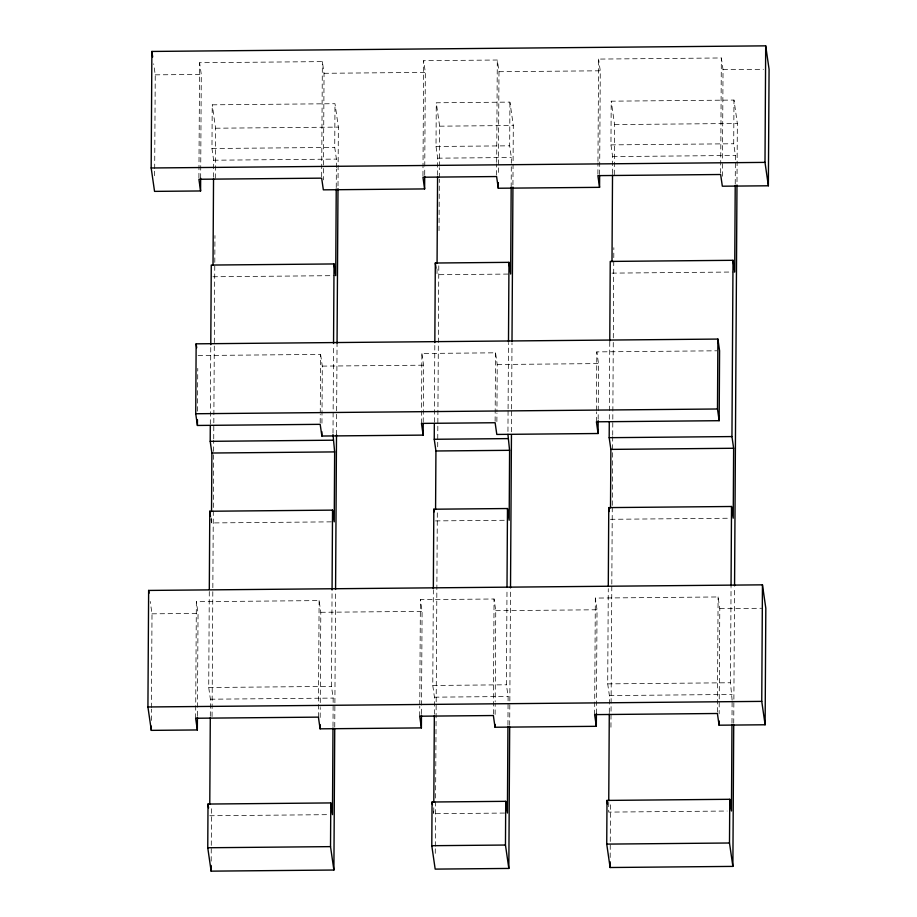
<?xml version="1.0" encoding="UTF-8"?>
<svg xmlns="http://www.w3.org/2000/svg" width="917" height="917" viewBox="0 0 917 917"><rect width="100%" height="100%" fill="white"/><g stroke="black" fill="none" stroke-linecap="round" stroke-linejoin="round"><path stroke-width="0.69" stroke-dasharray="4.58 3.44" d="M151.362 720.418L151.431 709.047M151.443 707.626L152.004 613.828L150.216 601.449M154.641 175.755L154.675 170.069M154.686 168.648L155.248 74.85L153.666 63.835M195.653 718.252L196.353 601.712L319.116 600.589L320.801 612.292L320.239 706.09M197.499 411.183L197.763 368.37M198.909 177.841L199.597 62.723L322.36 61.611L324.045 73.303L323.403 179.892M197.419 715.741L197.464 708.635M197.476 707.213L198.038 613.416L196.353 601.712M200.663 178.173L201.281 74.426L199.597 62.723M210.302 716.269L210.406 699.212L208.721 687.509L209.294 590.846M210.302 424.273L210.772 346.087M213.592 168.751L213.65 160.223L211.965 148.52L212.228 104.825L334.992 103.701L338.362 127.108L337.995 188.65M331.369 521.853L211.46 522.942L211.495 517.234M213.546 177.279L213.592 170.172M211.185 861.132L211.265 846.815M211.277 845.382L211.518 805.298M212.056 716.555L212.824 589.15M212.836 587.717L213.718 440.275M213.73 438.853L214.956 235.577M215.3 178.322L215.598 128.22L212.228 104.825M318.417 717.128L319.116 600.589M320.193 422.909L320.239 414.346M320.251 412.914L320.595 354.409L197.831 355.532M321.672 176.729L322.36 61.611M320.171 717.461L320.228 707.511M321.947 423.184L322.291 366.112L320.595 354.409M332.997 726.516L333.169 698.089L331.484 686.397L332.069 589.734M333.009 433.099L333.536 344.964M336.356 167.628L336.413 159.1L334.728 147.408L334.992 103.701M336.241 187.526L336.356 169.049M334.751 726.883L335.565 590.892M336.505 434.864L337.055 343.256M419.699 716.211L419.757 706.262M419.768 704.841L420.399 599.672L494.057 598.996L495.742 610.699L495.191 701.654M421.465 423.402L421.877 353.481L495.535 352.816L497.22 364.507L496.945 411.607M422.955 175.8L423.643 60.682L497.301 60.018L498.986 71.709L498.367 175.456M421.465 713.701L421.511 706.594M421.522 705.173L422.084 611.375L420.399 599.672M423.218 422.267L423.562 365.184L421.877 353.481M424.709 174.711L424.754 167.605M424.766 166.183L425.328 72.386L423.643 60.682M434.349 714.217L434.452 697.172L432.767 685.469L433.34 590.227M434.349 422.221L434.818 344.047M437.592 175.239L437.696 158.183L436.011 146.479L436.274 102.784L509.932 102.108L513.302 125.503L512.935 185.624M504.568 813.058L433.752 813.711L433.798 805.183M437.031 269.036L436.996 274.722L509.233 274.057M435.266 853.36L435.3 847.64M435.311 846.208L437.329 511.239M437.707 446.831L438.807 265.036M439.014 230.671L439.323 179.147M439.335 177.715L439.392 167.696M439.403 166.264L439.644 126.179L436.274 102.784M493.369 714.114L494.057 598.996M495.123 421.304L495.535 352.816M496.613 175.124L496.682 163.765M496.682 162.343L497.301 60.018M495.123 714.446L495.191 703.075M496.876 421.591L496.934 413.028M507.938 724.923L508.11 696.496L506.425 684.793L506.998 589.562M507.949 431.506L508.075 410.186M508.087 408.764L508.477 343.371M511.17 187.355L511.354 157.506L509.669 145.814L509.932 102.108M509.692 725.29L509.829 702.388M509.841 700.955L510.505 589.299M511.457 431.838L511.583 410.369M511.594 408.936L511.995 343.084M594.64 714.618L595.339 598.079L718.103 596.956L719.788 608.659L719.157 713.827M596.405 421.809L596.463 411.825M596.474 410.392L596.818 351.887L716.727 350.798M597.895 174.207L597.964 162.836M597.964 161.415L598.583 59.089L721.347 57.966L723.032 69.669L722.481 160.624M596.405 713.518L597.024 609.771L595.339 598.079M598.171 419.241L598.216 412.111M598.228 410.678L598.503 363.59L596.818 351.887M599.649 174.539L600.268 70.792L598.583 59.089M609.335 704.096L609.392 695.579L607.707 683.876L608.28 588.634M609.301 419.207L609.335 412.1M609.346 410.678L609.771 341.032M612.533 173.645L612.636 156.589L610.951 144.886L611.215 101.179L733.978 100.068L737.348 123.463L736.981 185.016M608.75 802.157L608.682 812.107L727.17 811.029M609.289 712.624L609.324 705.517M610.172 857.487L610.504 801.664M610.951 727.227L611.811 585.516M611.811 584.083L612.281 506.78M612.292 505.347L612.705 436.641M612.716 435.208L613.29 339.301M613.301 337.869L613.84 247.693M614.275 174.689L614.585 124.586L611.215 101.179M717.415 712.073L718.103 596.956M720.659 173.084L721.347 57.966M722.39 176.259L722.481 162.045M732.121 700.141L730.471 682.752L731.044 587.51M735.228 183.893L735.4 155.466L733.715 143.763L733.978 100.068M731.984 722.883L732.11 701.562M733.738 723.249L734.551 587.258M155.248 74.85L201.281 74.426M324.045 73.303L425.328 72.386M498.986 71.709L600.268 70.792M723.032 69.669L763.494 69.302M215.598 128.22L338.362 127.108M439.644 126.179L513.302 125.503M614.585 124.586L737.348 123.463M211.965 148.52L334.728 147.408M436.011 146.479L509.669 145.814M610.951 144.886L733.715 143.763M213.65 160.223L336.413 159.1M437.696 158.183L511.354 157.506M612.636 156.589L735.4 155.466M212.95 276.762L335.714 275.639M611.937 273.128L734.7 272.005M322.291 366.112L423.562 365.184M497.22 364.507L598.503 363.59M435.506 520.902L504.923 520.271M610.447 519.309L730.356 518.22M152.004 613.828L198.038 613.416M320.801 612.292L422.084 611.375M495.742 610.699L597.024 609.771M719.788 608.659L761.637 608.269M208.721 687.509L331.484 686.397M432.767 685.469L506.425 684.793M607.707 683.876L730.471 682.752M210.406 699.212L333.169 698.089M434.452 697.172L508.11 696.496M609.392 695.579L732.156 694.456M209.706 815.752L329.616 814.651M433.374 811.109L433.752 813.711M210.899 519.045L211.46 522.942"/><path stroke-width="1.38" d="M147.924 706.973L148.634 590.433L762.451 584.84L765.821 608.235L765.122 724.774L719.088 725.198L717.403 713.495L594.64 714.618L596.325 726.31L495.042 727.238L493.357 715.535L419.699 716.211L421.384 727.903L320.102 728.832L318.417 717.128L195.653 718.252L197.338 729.955L151.305 730.368L147.924 706.973L761.752 701.379L765.122 724.774M151.179 167.983L151.878 51.444L765.695 45.85L769.076 69.245L768.366 185.784L722.332 186.208L720.647 174.505L597.884 175.628L599.569 187.332L498.286 188.249L496.601 176.545L422.943 177.222L424.628 188.925L323.346 189.842L321.661 178.15L198.897 179.262L200.582 190.965L154.549 191.378L151.179 167.983L764.996 162.389L768.366 185.784M151.305 730.368L151.328 726.104M195.734 413.75L196.146 343.829L717.896 339.072L719.581 350.775L719.169 420.697L596.405 421.809L598.09 433.512L496.808 434.44L495.123 422.737L421.465 423.402L423.15 435.105L321.867 436.033L320.182 424.33L197.419 425.454L195.734 413.75L717.484 408.993L719.169 420.697M197.419 425.454L197.453 419.745M197.338 729.955L197.419 717.163M200.582 190.965L200.663 178.173M334.739 728.316L333.891 870.027L211.128 871.15L207.758 847.755L208.01 804.049L330.785 802.925L332.47 814.628L332.986 727.938M209.305 589.425L209.775 511.25L332.539 510.127L334.224 521.83L334.648 451.909L332.997 434.52M211.529 511.537L211.884 453.021L210.199 441.329L210.291 425.694M210.784 344.666L211.265 265.059L334.029 263.947L335.714 275.639L336.23 188.948M209.775 804.381L210.291 717.69M213.019 265.391L213.535 178.7M211.128 871.15L211.162 865.419M320.102 728.832L320.125 724.568M321.867 436.033L321.89 431.747M333.891 870.027L330.521 846.632L330.785 802.925M332.069 589.734L332.539 510.127M333.547 343.543L334.029 263.947M335.576 589.459L336.505 434.864M337.055 343.256L337.995 188.65M421.384 727.903L421.465 715.122M423.15 435.105L423.218 423.688M424.628 188.925L424.709 176.133M509.68 726.722L508.832 868.433L435.174 869.11L431.792 845.703L432.056 802.008L505.726 801.332L507.41 813.035L507.926 726.344M433.34 588.806L433.821 509.21L507.479 508.534L509.164 520.237L509.588 450.316L507.926 434.349M435.575 509.485L435.93 450.981L434.245 439.277L434.337 423.643M434.83 342.626L435.311 263.019L508.969 262.342L510.654 274.045L511.17 187.355M433.81 802.341L434.337 715.638M437.065 263.351L437.581 176.66M495.042 727.238L495.054 724.396M498.286 188.249L498.321 182.563M508.832 868.433L505.462 845.038L505.726 801.332M507.009 586.72L507.479 508.534M508.488 341.949L508.969 262.342M510.517 587.866L511.445 434.704M511.995 341.663L512.935 187.057M596.325 726.31L596.405 713.518M598.09 433.512L598.159 420.674M599.569 187.332L599.638 175.961M733.726 724.682L732.878 866.393L610.114 867.516L606.733 844.11L606.997 800.415L729.76 799.292L731.457 810.995L731.972 724.304M608.292 585.791L608.762 507.605L731.525 506.493L733.21 518.185L733.634 448.264L731.949 436.572L733.015 260.302L610.241 261.425L609.771 341.032M610.516 507.892L610.871 449.387L609.186 437.684L609.278 422.049M608.75 800.736L609.278 714.045M611.994 261.758L612.522 175.067M610.114 867.516L610.149 861.785M717.484 408.993L717.896 339.072M719.088 725.198L719.111 720.934M732.878 866.393L729.496 842.998L729.76 799.292M731.044 586.089L731.525 506.493M735.216 185.314L734.7 272.005L733.015 260.302M734.563 585.825L736.981 185.016M761.752 701.379L762.451 584.84M764.996 162.389L765.695 45.85M210.199 441.329L332.963 440.206M434.245 439.277L507.903 438.613M609.186 437.684L731.949 436.572M211.884 453.021L334.648 451.909M435.93 450.981L509.588 450.316M610.871 449.387L733.634 448.264M207.758 847.755L330.521 846.632M431.792 845.703L505.462 845.038M606.733 844.11L729.496 842.998M608.762 507.605L609.324 511.514M606.997 800.415L607.558 804.312M435.311 263.019L436.056 268.223M433.821 509.21L434.2 511.801M432.056 802.008L432.434 804.61M196.146 343.829L196.708 347.726M151.878 51.444L152.669 56.957M209.775 511.25L210.532 516.443M208.01 804.049L208.583 807.946M148.634 590.433L149.024 593.184"/></g></svg>
